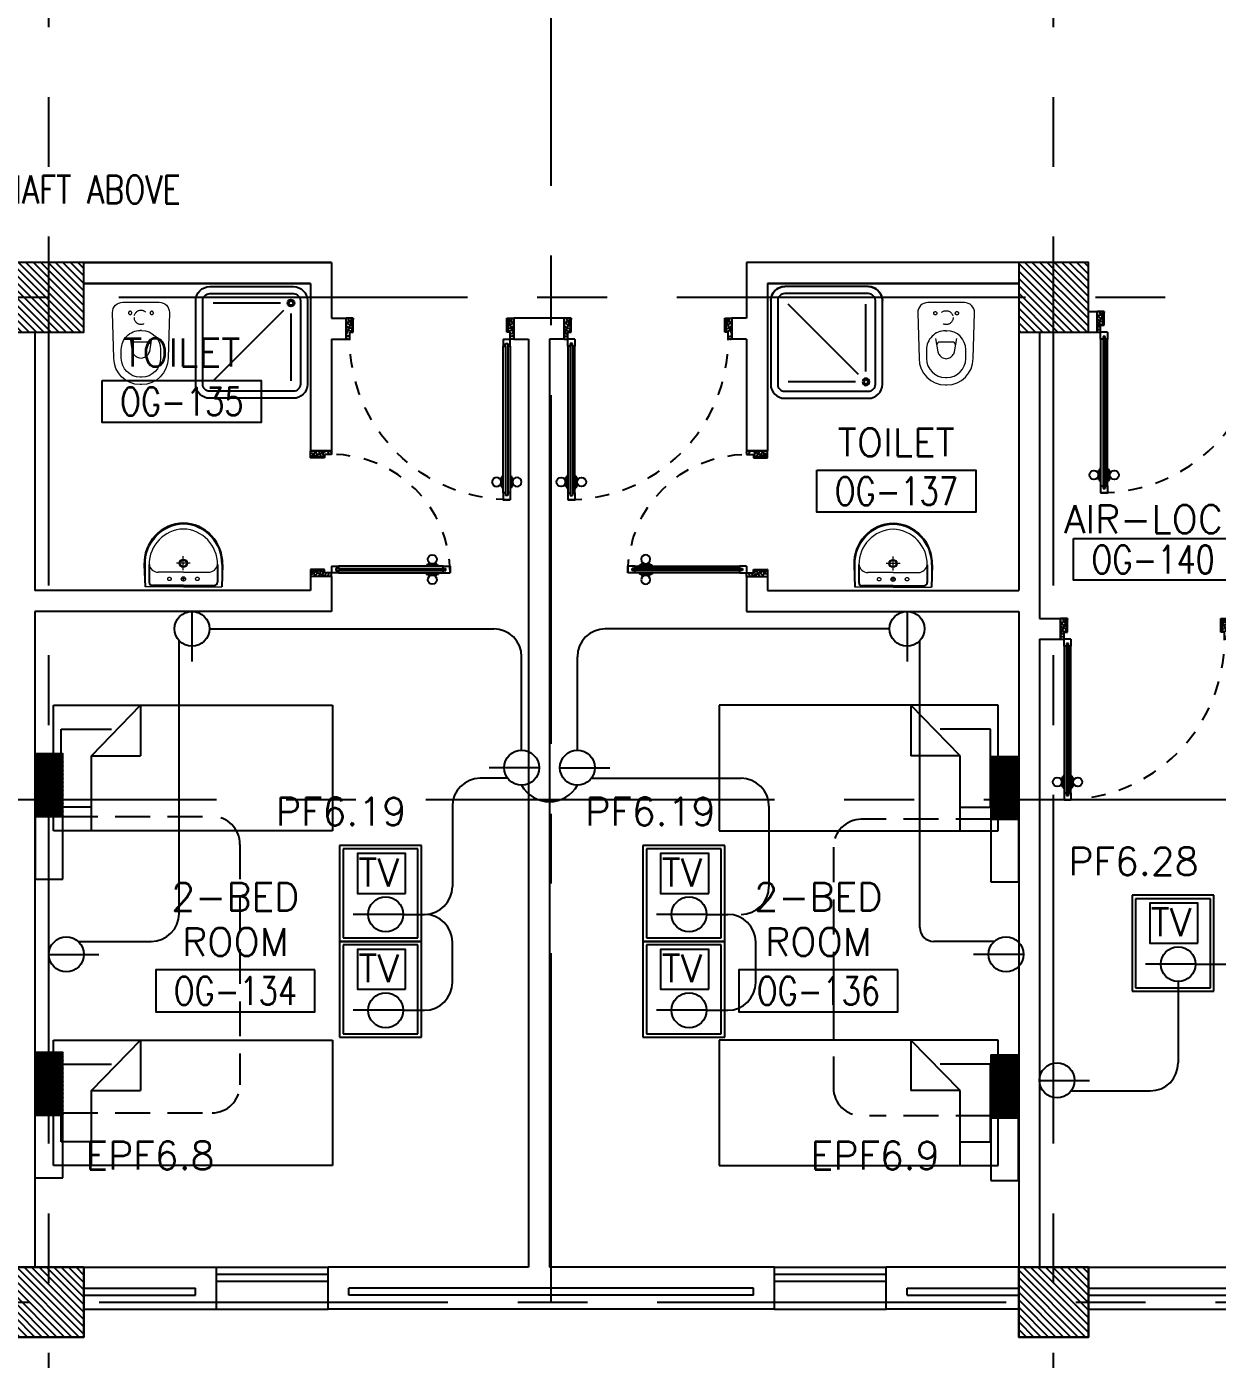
# Model space of a CAD drawing. Extents: x -0.4 to 93.5, y -1.1 to 78.4.
# Drawn here: x 57.67 to 66.21, y 5.34 to 14.89 of the extents above; entities that cross this region are included whole.
import ezdxf
from ezdxf.enums import TextEntityAlignment as Align

# ---------------------------------------------------------------- set-up
doc = ezdxf.new("R2010")
doc.units = 0
doc.header["$MEASUREMENT"] = 0
doc.header["$PDMODE"] = 34
for name, pattern in [('CENTERX2', [4, 2.5, -0.5, 0.5, -0.5]), ('DASHED', [0.75, 0.5, -0.25]), ('HIDDEN', [0.375, 0.25, -0.125]), ('HIDDEN2', [0.1875, 0.125, -0.0625])]:
    doc.linetypes.add(name, pattern=pattern)
doc.layers.get('0').update_dxf_attribs({"color": 11, "linetype": 'CONTINUOUS'})
doc.layers.get('DEFPOINTS').update_dxf_attribs({"color": 11, "linetype": 'CONTINUOUS'})
for name, color, linetype in [('AX-DIM', 11, 'CONTINUOUS'), ('AXES', 11, 'CENTERX2'), ('COL', 11, 'CONTINUOUS'), ('DOOR', 11, 'CONTINUOUS'), ('E-CLINE', 2, 'CONTINUOUS'), ('E-HLINE', 2, 'HIDDEN'), ('E-SOCKETS', 4, 'CONTINUOUS'), ('E-TEXT', 4, 'CONTINUOUS'), ('FIX', 11, 'CONTINUOUS'), ('FUR', 11, 'CONTINUOUS'), ('HAT', 11, 'CONTINUOUS'), ('INSUL', 11, 'CONTINUOUS'), ('RM-BOX', 11, 'CONTINUOUS'), ('RM-NAME', 11, 'CONTINUOUS'), ('RM-NO', 11, 'CONTINUOUS'), ('SHAFT', 11, 'CONTINUOUS'), ('WALL', 11, 'CONTINUOUS'), ('WIN', 11, 'CONTINUOUS')]:
    doc.layers.add(name, color=color, linetype=linetype)
doc.styles.add('ROMANS', font='ROMANS.shx', dxfattribs={"width": 0.6})
doc.dimstyles.new('STANDARD in', dxfattribs={"dimtxt": 0.24, "dimasz": 0.1, "dimexe": 0.07, "dimexo": 0.05, "dimgap": 0.05, "dimtad": 1, "dimdec": 0, "dimlfac": 1000, "dimzin": 0, "dimdsep": 46, "dimtxsty": 'ROMANS', "dimblk": 'ARCHTICK', "dimcen": 0.05, "dimdle": 0.05, "dimclrd": 7, "dimclre": 7, "dimclrt": 2, "dimadec": 0, "dimazin": 0, "dimtfac": 1, "dimtdec": 0, "dimtmove": 2, "dimatfit": 3, "dimldrblk": 'ARCHTICK', "dimfxl": 0, "dimtolj": 1, "dimtzin": 0, "dimarcsym": 0})

# ---------------------------------------------------------------- blocks, each defined once
blk = doc.blocks.new('_ARCHTICK')
at = {"color": 0, "linetype": 'ByBlock', "const_width": 0.15}
blk.add_lwpolyline([(-0.5, -0.5), (0.5, 0.5)], dxfattribs=at)
blk = doc.blocks.new('*D161')
at = {"layer": 'AX-DIM', "color": 7, "lineweight": -2, "ltscale": 0.3}
for p, q in [((92.1324, 5.55), (92.1324, 0.225)), ((91.4824, 5.5), (92.2024, 5.5)), ((49.5374, 0.275), (92.2024, 0.275))]:
    blk.add_line(p, q, dxfattribs=at)
at = {"layer": 'DEFPOINTS', "color": 0, "ltscale": 0.3}
for p in [(91.4324, 5.5), (49.4874, 0.275), (92.1324, 0.275)]:
    blk.add_point(p, dxfattribs=at)
at = {"layer": 'AX-DIM', "color": 7, "lineweight": -2, "ltscale": 0.3, "xscale": 0.1, "yscale": 0.1, "zscale": 0.1}
for p, rotation in [((92.1324, 5.5), 90), ((92.1324, 0.275), 270)]:
    blk.add_blockref('_ARCHTICK', p, dxfattribs=dict(at, rotation=rotation))
at = {"layer": 'AX-DIM', "color": 2, "ltscale": 0.3, "insert": (91.9624, 2.8875), "char_height": 0.24, "attachment_point": 5, "rotation": 90, "style": 'ROMANS'}
blk.add_mtext('\\A1;5225', dxfattribs=at)
blk = doc.blocks.new('*X49')
at = {"color": 0}
for p, q in [((227928.6, 169910.4), (228407.8, 170389.7)), ((227928.6, 169963.5), (228354.8, 170389.7)), ((227928.6, 170016.5), (228301.8, 170389.7)), ((227928.6, 170069.5), (228248.7, 170389.7)), ((227928.6, 170122.6), (228195.7, 170389.7)), ((227928.6, 170175.6), (228142.7, 170389.7)), ((227928.6, 170228.6), (228089.6, 170389.7)), ((227928.6, 170281.7), (228036.6, 170389.7)), ((227928.6, 170334.7), (227983.6, 170389.7)), ((227960.9, 169889.7), (228428.6, 170357.4)), ((228013.9, 169889.7), (228428.6, 170304.4)), ((228066.9, 169889.7), (228428.6, 170251.3)), ((228120, 169889.7), (228428.6, 170198.3)), ((228173, 169889.7), (228428.6, 170145.3)), ((228226, 169889.7), (228428.6, 170092.2)), ((228279.1, 169889.7), (228428.6, 170039.2)), ((228332.1, 169889.7), (228428.6, 169986.2)), ((228385.1, 169889.7), (228428.6, 169933.1))]:
    blk.add_line(p, q, dxfattribs=at)
blk = doc.blocks.new('COL50')
at = {"layer": 'COL'}
blk.add_lwpolyline([(-250, 250), (-250, -250), (250, -250), (250, 250)], close=True, dxfattribs=at)
blk = doc.blocks.new('*X48')
at = {"color": 0}
for p, q in [((227928.6, 177122.9), (228395.4, 177589.7)), ((227928.6, 177176), (228342.3, 177589.7)), ((227928.6, 177229), (228289.3, 177589.7)), ((227928.6, 177282), (228236.3, 177589.7)), ((227928.6, 177335.1), (228183.2, 177589.7)), ((227928.6, 177388.1), (228130.2, 177589.7)), ((227928.6, 177441.1), (228077.2, 177589.7)), ((227928.6, 177494.2), (228024.1, 177589.7)), ((227928.6, 177547.2), (227971.1, 177589.7)), ((227948.4, 177089.7), (228428.6, 177569.9)), ((228001.4, 177089.7), (228428.6, 177516.9)), ((228054.5, 177089.7), (228428.6, 177463.8)), ((228107.5, 177089.7), (228428.6, 177410.8)), ((228160.5, 177089.7), (228428.6, 177357.8)), ((228213.6, 177089.7), (228428.6, 177304.7)), ((228266.6, 177089.7), (228428.6, 177251.7)), ((228319.6, 177089.7), (228428.6, 177198.7)), ((228372.7, 177089.7), (228428.6, 177145.6))]:
    blk.add_line(p, q, dxfattribs=at)
blk = doc.blocks.new('*X50')
at = {"color": 0}
for p, q in [((235128.6, 169898), (235620.3, 170389.7)), ((235128.6, 169951), (235567.3, 170389.7)), ((235128.6, 170004), (235514.3, 170389.7)), ((235128.6, 170057.1), (235461.2, 170389.7)), ((235128.6, 170110.1), (235408.2, 170389.7)), ((235128.6, 170163.1), (235355.2, 170389.7)), ((235128.6, 170216.2), (235302.1, 170389.7)), ((235128.6, 170269.2), (235249.1, 170389.7)), ((235128.6, 170322.2), (235196.1, 170389.7)), ((235128.6, 170375.3), (235143, 170389.7)), ((235173.4, 169889.7), (235628.6, 170344.9)), ((235226.4, 169889.7), (235628.6, 170291.9)), ((235279.4, 169889.7), (235628.6, 170238.9)), ((235332.5, 169889.7), (235628.6, 170185.8)), ((235385.5, 169889.7), (235628.6, 170132.8)), ((235438.5, 169889.7), (235628.6, 170079.8)), ((235491.6, 169889.7), (235628.6, 170026.7)), ((235544.6, 169889.7), (235628.6, 169973.7)), ((235597.6, 169889.7), (235628.6, 169920.7))]:
    blk.add_line(p, q, dxfattribs=at)
blk = doc.blocks.new('*X47')
at = {"color": 0}
for p, q in [((235128.6, 177110.4), (235607.8, 177589.7)), ((235128.6, 177163.5), (235554.8, 177589.7)), ((235128.6, 177216.5), (235501.8, 177589.7)), ((235128.6, 177269.5), (235448.7, 177589.7)), ((235128.6, 177322.6), (235395.7, 177589.7)), ((235128.6, 177375.6), (235342.7, 177589.7)), ((235128.6, 177428.6), (235289.6, 177589.7)), ((235128.6, 177481.7), (235236.6, 177589.7)), ((235128.6, 177534.7), (235183.6, 177589.7)), ((235160.9, 177089.7), (235628.6, 177557.4)), ((235213.9, 177089.7), (235628.6, 177504.4)), ((235266.9, 177089.7), (235628.6, 177451.3)), ((235320, 177089.7), (235628.6, 177398.3)), ((235373, 177089.7), (235628.6, 177345.3)), ((235426, 177089.7), (235628.6, 177292.2)), ((235479.1, 177089.7), (235628.6, 177239.2)), ((235532.1, 177089.7), (235628.6, 177186.2)), ((235585.1, 177089.7), (235628.6, 177133.1))]:
    blk.add_line(p, q, dxfattribs=at)
blk = doc.blocks.new('DOOR100')
at = {"layer": 'DOOR', "color": 0, "linetype": 'ByBlock'}
for p, q in [((-25, 1300), (-75, 1300)), ((-75, 1300), (-25, 1300)), ((-75, 1250), (-75, 1300)), ((-58, 1250), (-75, 1250)), ((-42, 1270), (-58, 1270)), ((-58, 1250), (-58, 1270)), ((-42, 1250), (-42, 1270)), ((-25, 1250), (-42, 1250)), ((-25, 1250), (-25, 1300)), ((-82.2, 1205), (-91.2, 1205)), ((-91.2, 1205), (-91.2, 1140.2)), ((-75, 1217.6), (-82.2, 1217.6)), ((-82.2, 1127.6), (-82.2, 1217.6)), ((-82.2, 1205), (-82.2, 1140.2)), ((-25, 1217.6), (-17.8, 1217.6)), ((-17.8, 1127.6), (-17.8, 1217.6)), ((-17.8, 1205), (-8.8, 1205)), ((-17.8, 1205), (-17.8, 1140.2)), ((-8.8, 1205), (-8.8, 1140.2)), ((-82.2, 1140.2), (-91.2, 1140.2)), ((-75, 1127.6), (-82.2, 1127.6)), ((-25, 1127.6), (-17.8, 1127.6)), ((-17.8, 1140.2), (-8.8, 1140.2)), ((-75, 200), (-58, 200)), ((-75, 150), (-75, 200)), ((-58, 200), (-58, 180)), ((-42, 200), (-25, 200)), ((-42, 180), (-42, 200)), ((-25, 200), (-25, 150)), ((-1200, 0), (-1200, 150)), ((-1200, 150), (-1175, 150)), ((-1200, 150), (-1200, 0)), ((-1175, 150), (-1175, 100)), ((-1175, 100), (-1150, 100)), ((-1150, 100), (-1150, 0)), ((-75, 150), (-25, 150)), ((-58, 180), (-42, 180)), ((-50, 100), (-50, 0)), ((-25, 100), (-50, 100)), ((0, 150), (-25, 150)), ((-25, 150), (-25, 100)), ((0, 150), (0, 0)), ((-1150, 0), (-1200, 0)), ((-50, 0), (0, 0))]:
    blk.add_line(p, q, dxfattribs=at)
at = {"layer": 'DOOR', "linetype": 'ByBlock'}
for p, q in [((-75, 1250), (-75, 200)), ((-58, 200), (-58, 1250)), ((-42, 200), (-42, 1250)), ((-25, 200), (-25, 1250)), ((0, 0), (0, 150))]:
    blk.add_line(p, q, dxfattribs=at)
at = {"layer": 'DOOR', "color": 9, "linetype": 'ByBlock'}
for p, q in [((-1150, 0), (-1200, 113.7)), ((-1150, 0), (-1163.4, 100)), ((-50, 0), (0, 113.7)), ((-50, 0), (-36.6, 100)), ((-1150, 0), (-1200, 40.1)), ((-50, 0), (0, 40.1))]:
    blk.add_line(p, q, dxfattribs=at)
at = {"layer": 'DOOR', "color": 0, "linetype": 'ByBlock'}
for centre in [(-123.5, 1172.6), (23.5, 1172.6)]:
    blk.add_circle(centre, 32.4, dxfattribs=at)
at = {"layer": 'DOOR', "linetype": 'HIDDEN', "ltscale": 0.5}
blk.add_arc((-25, 150), 1150, 89.99998, 180.00006, dxfattribs=at)
at = {"layer": 'DOOR', "color": 9, "linetype": 'ByBlock'}
for centre, radius, start, end in [((-1150, 0), 154.4, 103.71423, 108.89471), ((-1150, 0), 134.4, 100.71998, 111.84015), ((-50, 0), 134.4, 68.15985, 79.28002), ((-50, 0), 114.4, 64.08384, 77.37743), ((-50, 0), 154.4, 71.10529, 76.28577), ((-1150, 0), 94.4, 90, 121.98181), ((-1150, 0), 74.4, 90, 132.22357), ((-1150, 0), 54.4, 90, 156.79262), ((-1150, 0), 34.4, 90, 180), ((-1150, 0), 14.4, 90, 180), ((-50, 0), 94.4, 58.01819, 90), ((-50, 0), 74.4, 47.77643, 90), ((-50, 0), 54.4, 23.20738, 90), ((-50, 0), 34.4, 0, 90), ((-50, 0), 14.4, 0, 90)]:
    blk.add_arc(centre, radius, start, end, dxfattribs=at)
blk = doc.blocks.new('DOOR90')
at = {"layer": 'DOOR', "color": 0, "linetype": 'ByBlock'}
for p, q in [((-150, 0), (-150, -25)), ((-150, 0), (0, 0)), ((0, -50), (0, 0)), ((-1000, -25), (-1000, -75)), ((-1000, -75), (-1000, -25)), ((-950, -25), (-1000, -25)), ((-950, -75), (-1000, -75)), ((-970, -42), (-970, -58)), ((-950, -42), (-970, -42)), ((-950, -58), (-970, -58)), ((-950, -25), (-950, -42)), ((-950, -58), (-950, -75)), ((-917.6, -25), (-917.6, -17.8)), ((-827.6, -17.8), (-917.6, -17.8)), ((-917.6, -75), (-917.6, -82.2)), ((-827.6, -82.2), (-917.6, -82.2)), ((-905, -17.8), (-905, -8.8)), ((-905, -8.8), (-840.2, -8.8)), ((-905, -17.8), (-840.2, -17.8)), ((-905, -82.2), (-905, -91.2)), ((-905, -82.2), (-840.2, -82.2)), ((-905, -91.2), (-840.2, -91.2)), ((-840.2, -17.8), (-840.2, -8.8)), ((-840.2, -82.2), (-840.2, -91.2)), ((-827.6, -25), (-827.6, -17.8)), ((-827.6, -75), (-827.6, -82.2)), ((-200, -42), (-200, -25)), ((-200, -25), (-150, -25)), ((-180, -42), (-200, -42)), ((-200, -75), (-200, -58)), ((-200, -58), (-180, -58)), ((-150, -75), (-200, -75)), ((-180, -58), (-180, -42)), ((-150, -75), (-150, -25)), ((-150, -25), (-100, -25)), ((-100, -25), (-100, -50)), ((-100, -50), (0, -50)), ((-100, -850), (0, -850)), ((-100, -875), (-100, -850)), ((0, -850), (0, -900)), ((-150, -900), (-150, -875)), ((-150, -875), (-100, -875)), ((0, -900), (-150, -900)), ((-150, -900), (0, -900))]:
    blk.add_line(p, q, dxfattribs=at)
at = {"layer": 'DOOR', "color": 9, "linetype": 'ByBlock'}
for p, q in [((0, -50), (-113.7, 0)), ((0, -50), (-40.1, 0)), ((0, -50), (-100, -36.6)), ((0, -850), (-113.7, -900)), ((0, -850), (-100, -863.4)), ((0, -850), (-40.1, -900))]:
    blk.add_line(p, q, dxfattribs=at)
at = {"layer": 'DOOR', "linetype": 'ByBlock'}
for p, q in [((-200, -25), (-950, -25)), ((-200, -42), (-950, -42)), ((-200, -58), (-950, -58)), ((-950, -75), (-200, -75))]:
    blk.add_line(p, q, dxfattribs=at)
at = {"layer": 'DOOR', "color": 0, "linetype": 'ByBlock'}
for centre in [(-872.6, 23.5), (-872.6, -123.5)]:
    blk.add_circle(centre, 32.4, dxfattribs=at)
at = {"layer": 'DOOR', "color": 9, "linetype": 'ByBlock'}
for centre, radius, start, end in [((0, -50), 154.4, 161.10529, 166.28577), ((0, -50), 134.4, 158.15985, 169.28002), ((0, -50), 94.4, 148.01819, 180), ((0, -50), 74.4, 137.77643, 180), ((0, -50), 114.4, 154.08384, 167.37743), ((0, -50), 54.4, 113.20738, 180), ((0, -50), 34.4, 90, 180), ((0, -50), 14.4, 90, 180), ((0, -850), 94.4, 180, 211.98181), ((0, -850), 74.4, 180, 222.22357), ((0, -850), 54.4, 180, 246.79262), ((0, -850), 34.4, 180, 270), ((0, -850), 14.4, 180, 270), ((0, -850), 154.4, 193.71423, 198.89471), ((0, -850), 134.4, 190.71998, 201.84015)]:
    blk.add_arc(centre, radius, start, end, dxfattribs=at)
at = {"layer": 'DOOR', "linetype": 'HIDDEN', "ltscale": 0.5}
blk.add_arc((-150, -25), 850, 180, 270, dxfattribs=at)
blk = doc.blocks.new('RM1')
at = {"layer": 'RM-BOX'}
blk.add_lwpolyline([(569.9, -200), (-569.9, -200), (-569.9, -500), (569.9, -500)], close=True, dxfattribs=at)
at = {"layer": 'RM-NAME', "style": 'ROMANS'}
for tag, p in [('ROOMNAME1', (0, 323.8)), ('ROOMNAME2', (0, 0))]:
    blk.add_attdef(tag, text='', height=200, dxfattribs=at).set_placement(p, align=Align.MIDDLE)
at = {"layer": 'RM-NO', "style": 'ROMANS', "width": 0.8}
blk.add_attdef('ROOMNO', text='', height=200, dxfattribs=at).set_placement((0, -350), align=Align.MIDDLE)
blk = doc.blocks.new('LAV1')
at = {"layer": 'FIX', "linetype": 'ByBlock', "ltscale": 0.3}
for p, q in [((-280, 210), (-275, 50)), ((-245, 210), (-245, 85)), ((245, 210), (245, 85)), ((280, 210), (275, 50)), ((0, 60), (-220.2, 60)), ((0, 60), (220.2, 60))]:
    blk.add_line(p, q, dxfattribs=at)
at = {"layer": 'FIX', "linetype": 'Continuous', "lineweight": 20}
for p, q in [((-275, 210), (-275, 50)), ((275, 210), (275, 50)), ((0, 155), (-181.4, 155)), ((0, 155), (181.4, 155)), ((0, 50), (-275, 50)), ((0, 50), (-252.5, 50)), ((0, 50), (252.5, 50)), ((0, 50), (275, 50))]:
    blk.add_line(p, q, dxfattribs=at)
at = {"layer": 'FIX', "linetype": 'DASHED', "lineweight": 20, "ltscale": 0.05}
for p, q in [((49.5, 220), (-50.5, 220)), ((-0.5, 170), (-0.5, 270)), ((-0.5, 170), (-0.5, 270))]:
    blk.add_line(p, q, dxfattribs=at)
at = {"layer": 'FIX', "lineweight": 20}
for p, q in [((15.6, 107.5), (-15.5, 107.5)), ((0, 92), (0, 123))]:
    blk.add_line(p, q, dxfattribs=at)
for centre, radius in [((-0.5, 220), 29.5), ((-0.5, 220), 22.5), ((0, 107.5), 15.5)]:
    blk.add_circle(centre, radius, dxfattribs=at)
at = {"layer": 'FIX', "linetype": 'HIDDEN', "lineweight": 20, "ltscale": 0.05}
for centre in [(-100, 107.5), (100, 107.5)]:
    blk.add_circle(centre, 12.4, dxfattribs=at)
at = {"layer": 'FIX', "linetype": 'ByBlock', "ltscale": 0.3}
for centre, radius, start, end in [((6.9, 220), 287, 91.37765, 182.00641), ((-6.9, 220), 287, 357.99359, 88.62235), ((-220.1, 84.9), 24.9, 179.70214, 269.94861), ((220.1, 84.9), 24.9, 270.05139, 0.29786)]:
    blk.add_arc(centre, radius, start, end, dxfattribs=at)
at = {"layer": 'FIX', "linetype": 'Continuous', "lineweight": 20}
for centre, radius, start, end in [((8.4, 216.7), 283.4, 91.6988, 181.35097), ((-8.4, 216.7), 283.4, 358.64903, 88.3012), ((7.6, 212.5), 252.7, 91.73281, 180.48842), ((-7.6, 212.5), 252.7, 359.51158, 88.26719), ((-179.2, 221.8), 66.9, 190.20056, 268.07863), ((179.2, 221.8), 66.9, 271.92137, 349.79944)]:
    blk.add_arc(centre, radius, start, end, dxfattribs=at)
blk = doc.blocks.new('WC1')
at = {"layer": 'FIX', "lineweight": 20}
for p, q in [((-210, 203.8), (-538, 193.8)), ((-475, 140.8), (-538, 140.8)), ((-727, 4.8), (-727, -4.8)), ((-674, 4.8), (-674, -4.8)), ((-533.7, 24.2), (-539.5, 0)), ((-539.5, 0), (-533.7, -24.2)), ((-394.8, 75.7), (-490.4, 60.1)), ((-339, 4.8), (-339, -4.8)), ((-490.4, -60.1), (-394.8, -75.7)), ((-538, -140.8), (-475, -140.8)), ((-538, -193.8), (-210, -203.8))]:
    blk.add_line(p, q, dxfattribs=at)
at = {"layer": 'FIX', "linetype": 'Continuous', "lineweight": 20}
blk.add_line((-420.1, -47.3), (-420.4, 44.6), dxfattribs=at)
at = {"layer": 'FIX', "lineweight": 20}
blk.add_lwpolyline([(-213.2, -203.8), (-210, -203.8, 0.414214), (-137, -130.8), (-137, 0), (-137, 130.8, 0.414214), (-210, 203.8)], format="xyb", dxfattribs=at)
at = {"layer": 'FIX', "linetype": 'HIDDEN2', "lineweight": 20, "ltscale": 0.3}
blk.add_circle((-245, 0), 49.8, dxfattribs=at)
at = {"layer": 'FIX', "linetype": 'HIDDEN', "lineweight": 20, "ltscale": 0.05}
for centre in [(-213.2, 77.5), (-213.2, -77.5)]:
    blk.add_circle(centre, 11.6, dxfattribs=at)
at = {"layer": 'FIX', "lineweight": 20}
for centre, radius, start, end in [((-538, 4.8), 189, 90, 180), ((-538, 4.8), 136, 90, 180), ((-475, 4.8), 136, 360, 90), ((-473, -6.9), 68.2, 128.92417, 152.84682), ((-464.4, -17.6), 82, 108.49595, 128.92417), ((-538, -4.8), 189, 180, 270), ((-538, -4.8), 136, 180, 270), ((-473, 6.9), 68.2, 207.15318, 231.07583), ((-464.4, 17.6), 82, 231.07583, 251.50405), ((-475, -4.8), 136, 270, 0)]:
    blk.add_arc(centre, radius, start, end, dxfattribs=at)
at = {"layer": 'FIX', "linetype": 'Continuous', "lineweight": 20}
for centre, start, end in [((-442.7, 45.5), 357.66621, 91.61215), ((-442.4, -45.6), 268.38785, 2.33379)]:
    blk.add_arc(centre, 22.3, start, end, dxfattribs=at)
blk = doc.blocks.new('SHR1')
at = {"layer": 'FIX'}
for p, q in [((-195.7, 195.7), (-700, 700)), ((-142.7, 217.7), (-142.7, 700)), ((-217.7, 142.7), (-700, 142.7))]:
    blk.add_line(p, q, dxfattribs=at)
for points in [[(-825, 125), (-825, 725, -0.414214), (-725, 825), (-125, 825, -0.414214), (-25, 725), (-25, 125, -0.414214), (-125, 25), (-725, 25, -0.414214)], [(-775, 125), (-775, 725, -0.414214), (-725, 775), (-125, 775, -0.414214), (-75, 725), (-75, 125, -0.414214), (-125, 75), (-725, 75, -0.414214)]]:
    blk.add_lwpolyline(points, format="xyb", close=True, dxfattribs=at)
for radius in [25, 15]:
    blk.add_circle((-142.7, 142.7), radius, dxfattribs=at)
blk = doc.blocks.new('BHU')
at = {"color": 8}
for p, q in [((0, -310.7), (145.4, 1.1)), ((0, -340.2), (159.2, 1.1)), ((0, -369.8), (173, 1.1)), ((0, -399.4), (186.8, 1.1)), ((0, -281.1), (131.6, 1.1)), ((0, -251.5), (117.8, 1.1)), ((0, -14.9), (7.5, 1.1)), ((0, -44.5), (21.3, 1.1)), ((0, -74), (35.1, 1.1)), ((0, -103.6), (48.8, 1.1)), ((0, -133.2), (62.6, 1.1)), ((0, -162.8), (76.4, 1.1)), ((0, -192.3), (90.2, 1.1)), ((0, -221.9), (104, 1.1)), ((0, -429), (199.4, -1.4)), ((4, -450), (199.4, -31)), ((17.8, -450), (199.4, -60.6)), ((31.6, -450), (199.4, -90.2)), ((45.4, -450), (199.4, -119.8)), ((59.2, -450), (199.4, -149.3)), ((72.9, -450), (199.4, -178.9)), ((86.7, -450), (199.4, -208.5)), ((100.5, -450), (199.4, -238.1)), ((114.3, -450), (199.4, -267.6)), ((128.1, -450), (199.4, -297.2)), ((141.9, -450), (199.4, -326.8)), ((155.7, -450), (199.4, -356.4)), ((169.5, -450), (199.4, -386)), ((183.3, -450), (199.4, -415.5)), ((197.1, -450), (199.4, -445.1))]:
    blk.add_line(p, q, dxfattribs=at)
at = {"layer": 'E-SOCKETS'}
for p, q in [((0, 450), (199.4, 450)), ((0, -450), (0, 450)), ((199.4, 450), (199.4, -450))]:
    blk.add_line(p, q, dxfattribs=at)
at = {"layer": 'E-SOCKETS', "color": 4}
for p, q in [((0, 1.1), (199.4, 1.1)), ((0, -450), (199.4, -450))]:
    blk.add_line(p, q, dxfattribs=at)

msp = doc.modelspace()

# ---------------------------------------------------------------- linework, layer by layer
at = {"layer": 'AXES'}
for p, q in [((57.8324, -1.1143), (57.8324, 77.6984)), ((65.0324, -1.1143), (65.0324, 77.6984)), ((61.4324, 5.75), (61.4324, 64.57)), ((92.8324, 12.95), (40.7424, 12.95)), ((83.0324, 9.35), (40.7424, 9.35)), ((22.1924, 5.75), (92.8324, 5.75))]:
    msp.add_line(p, q, dxfattribs=at)
at = {"layer": 'COL'}
for points in [[(58.0824, 6), (58.0824, 5.5), (57.5824, 5.5), (57.5824, 6)], [(65.2824, 6), (65.2824, 5.5), (64.7824, 5.5), (64.7824, 6)]]:
    msp.add_lwpolyline(points, close=True, dxfattribs=at)
at = {"layer": 'E-CLINE', "color": 4, "linetype": 'ByBlock'}
for p, q in [((58.9824, 10.575), (61.0199, 10.575)), ((63.8574, 10.575), (61.8199, 10.575)), ((58.7656, 8.5348), (58.7656, 10.4901)), ((64.0741, 8.4348), (64.0741, 10.4901)), ((61.2199, 9.7048), (61.2199, 10.375)), ((61.6199, 9.7048), (61.6199, 10.375)), ((61.1203, 9.5042), (60.9237, 9.5042)), ((61.7194, 9.5042), (62.7926, 9.5042)), ((60.7237, 9.3042), (60.7237, 8.7288)), ((62.9926, 9.3042), (62.9926, 8.7288)), ((60.3711, 8.5288), (60.5237, 8.5288)), ((62.5448, 8.5288), (62.6975, 8.5288)), ((58.0413, 8.3348), (58.5656, 8.3348)), ((60.7237, 8.0414), (60.7237, 8.3288)), ((62.8975, 8.0414), (62.8975, 8.3288)), ((64.6076, 8.3348), (64.1741, 8.3348)), ((66.0506, 8.1717), (66.6906, 8.1717)), ((65.9256, 8.0467), (65.9256, 7.4637)), ((60.3711, 7.8414), (60.5237, 7.8414)), ((62.5448, 7.8414), (62.6975, 7.8414)), ((65.1569, 7.2637), (65.7256, 7.2637))]:
    msp.add_line(p, q, dxfattribs=at)
for centre, radius, start, end in [((61.0199, 10.375), 0.2, 0, 90), ((61.8199, 10.375), 0.2, 90, 180), ((60.9237, 9.3042), 0.2, 90, 180), ((61.4199, 9.5648), 0.2283, 208.81151, 331.18849), ((62.7926, 9.3042), 0.2, 0, 90), ((60.5237, 8.7288), 0.2, 270, 0), ((62.7926, 8.7288), 0.2, 270, 0), ((58.5656, 8.5348), 0.2, 270, 0), ((60.5237, 8.3288), 0.2, 0, 90), ((62.6975, 8.3288), 0.2, 0, 90), ((64.1741, 8.4348), 0.1, 180, 270), ((60.5237, 8.0414), 0.2, 270, 0), ((62.6975, 8.0414), 0.2, 270, 0), ((65.7256, 7.4637), 0.2, 270, 0)]:
    msp.add_arc(centre, radius, start, end, dxfattribs=at)
at = {"layer": 'E-HLINE', "color": 4}
for p, q in [((57.9324, 9.2305), (59.0015, 9.2305)), ((64.583, 9.2099), (63.6547, 9.2099)), ((59.2015, 9.0305), (59.2015, 7.3065)), ((63.4547, 9.0099), (63.4547, 7.286)), ((57.9331, 7.1065), (59.0015, 7.1065)), ((64.5823, 7.086), (63.7133, 7.086))]:
    msp.add_line(p, q, dxfattribs=at)
for centre, start, end in [((59.0015, 9.0305), 0, 90), ((63.6547, 9.0099), 90, 180), ((59.0015, 7.3065), 270, 0), ((63.6547, 7.286), 180, 270)]:
    msp.add_arc(centre, 0.2, start, end, dxfattribs=at)
at = {"layer": 'E-SOCKETS'}
for p, q in [((58.8574, 10.7), (58.8574, 10.3417)), ((63.9824, 10.7), (63.9824, 10.3417)), ((61.3449, 9.5798), (60.9865, 9.5798)), ((61.4949, 9.5798), (61.8532, 9.5798)), ((60.5018, 9.0225), (59.9159, 9.0225)), ((59.9159, 9.0225), (59.9159, 8.3352)), ((60.5018, 8.3352), (60.5018, 9.0225)), ((62.6756, 9.0225), (62.0897, 9.0225)), ((62.0897, 9.0225), (62.0897, 8.3352)), ((62.6756, 8.3352), (62.6756, 9.0225)), ((66.1813, 8.6655), (65.5954, 8.6655)), ((65.5954, 8.6655), (65.5954, 7.9781)), ((66.1813, 7.9781), (66.1813, 8.6655)), ((60.3711, 8.5288), (60.0128, 8.5288)), ((62.5448, 8.5288), (62.1865, 8.5288)), ((59.9159, 8.3352), (60.5018, 8.3352)), ((60.5018, 8.3352), (59.9159, 8.3352)), ((59.9159, 8.3352), (59.9159, 7.6478)), ((60.5018, 7.6478), (60.5018, 8.3352)), ((62.0897, 8.3352), (62.6756, 8.3352)), ((62.6756, 8.3352), (62.0897, 8.3352)), ((62.0897, 8.3352), (62.0897, 7.6478)), ((62.6756, 7.6478), (62.6756, 8.3352)), ((57.8324, 8.2422), (58.1907, 8.2422)), ((64.8166, 8.2422), (64.4583, 8.2422)), ((66.0506, 8.1717), (65.6922, 8.1717)), ((65.5954, 7.9781), (66.1813, 7.9781)), ((60.3711, 7.8414), (60.0128, 7.8414)), ((62.5448, 7.8414), (62.1865, 7.8414)), ((59.9159, 7.6478), (60.5018, 7.6478)), ((62.0897, 7.6478), (62.6756, 7.6478)), ((64.9324, 7.3393), (65.2907, 7.3393))]:
    msp.add_line(p, q, dxfattribs=at)
at = {"layer": 'E-SOCKETS', "color": 8}
for p, q in [((60.4768, 8.9975), (59.9409, 8.9975)), ((59.9409, 8.9975), (59.9409, 8.3602)), ((60.4768, 8.3602), (60.4768, 8.9975)), ((62.6506, 8.9975), (62.1147, 8.9975)), ((62.1147, 8.9975), (62.1147, 8.3602)), ((62.6506, 8.3602), (62.6506, 8.9975)), ((66.1563, 8.6405), (65.6204, 8.6405)), ((65.6204, 8.6405), (65.6204, 8.0031)), ((66.1563, 8.0031), (66.1563, 8.6405)), ((59.9409, 8.3602), (60.4768, 8.3602)), ((60.4768, 8.3102), (59.9409, 8.3102)), ((59.9409, 8.3102), (59.9409, 7.6728)), ((60.4768, 7.6728), (60.4768, 8.3102)), ((62.1147, 8.3602), (62.6506, 8.3602)), ((62.6506, 8.3102), (62.1147, 8.3102)), ((62.1147, 8.3102), (62.1147, 7.6728)), ((62.6506, 7.6728), (62.6506, 8.3102)), ((65.6204, 8.0031), (66.1563, 8.0031)), ((59.9409, 7.6728), (60.4768, 7.6728)), ((62.1147, 7.6728), (62.6506, 7.6728))]:
    msp.add_line(p, q, dxfattribs=at)
at = {"layer": 'E-SOCKETS'}
for points in [[(60.3878, 8.6792), (60.3878, 8.9653), (60.0427, 8.9653), (60.0427, 8.6792)], [(62.5615, 8.6792), (62.5615, 8.9653), (62.2165, 8.9653), (62.2165, 8.6792)], [(66.0673, 8.3222), (66.0673, 8.6082), (65.7222, 8.6082), (65.7222, 8.3222)], [(60.3878, 7.9919), (60.3878, 8.2779), (60.0427, 8.2779), (60.0427, 7.9919)], [(62.5615, 7.9919), (62.5615, 8.2779), (62.2165, 8.2779), (62.2165, 7.9919)]]:
    msp.add_lwpolyline(points, close=True, dxfattribs=at)
for centre in [(58.8574, 10.575), (63.9824, 10.575), (61.2199, 9.5798), (61.6199, 9.5798), (60.2461, 8.5288), (62.4198, 8.5288), (57.9574, 8.2422), (64.6916, 8.2422), (65.9256, 8.1717), (60.2461, 7.8414), (62.4198, 7.8414), (65.0574, 7.3393)]:
    msp.add_circle(centre, 0.125, dxfattribs=at)
at = {"layer": 'FIX'}
msp.add_line((63.7054, 13.027), (63.1054, 13.027), dxfattribs=at)
at = {"layer": 'FIX', "extrusion": (0, 0, -1)}
for centre, major_axis, start_param, end_param in [((63.1054, 12.927), (0.0707, 0.0707), 3.926991, 5.497787), ((63.7054, 12.927), (-0.0707, 0.0707), 0.785398, 2.356194)]:
    msp.add_ellipse(centre, major_axis=major_axis, ratio=1, start_param=start_param, end_param=end_param, dxfattribs=at)
at = {"layer": 'FUR'}
for p, q in [((57.8647, 10.0269), (59.8647, 10.0269)), ((57.8647, 9.1269), (57.8647, 10.0269)), ((58.1363, 9.6657), (58.4897, 10.0269)), ((58.4897, 10.0269), (58.4897, 9.6657)), ((59.8647, 10.0269), (59.8647, 9.1269)), ((64.6348, 10.0269), (62.6348, 10.0269)), ((62.6348, 10.0269), (62.6348, 9.1269)), ((64.0097, 10.0269), (64.0097, 9.6657)), ((64.3631, 9.6657), (64.0097, 10.0269)), ((64.6348, 9.1269), (64.6348, 10.0269)), ((57.9201, 9.8547), (58.2798, 9.8547)), ((57.9201, 9.2968), (57.9201, 9.8547)), ((64.5793, 9.8547), (64.2196, 9.8547)), ((64.5793, 9.2968), (64.5793, 9.8547)), ((58.1363, 9.6657), (58.4897, 9.6657)), ((58.1363, 9.1269), (58.1363, 9.6657)), ((64.3631, 9.6657), (64.0097, 9.6657)), ((64.3631, 9.1269), (64.3631, 9.6657)), ((58.1363, 9.2968), (57.9201, 9.2968)), ((64.3631, 9.2968), (64.5793, 9.2968)), ((59.8647, 9.1269), (57.8647, 9.1269)), ((62.6348, 9.1269), (64.6348, 9.1269)), ((57.8647, 7.628), (59.8647, 7.628)), ((57.8647, 6.728), (57.8647, 7.628)), ((58.1363, 7.2669), (58.4897, 7.628)), ((58.4897, 7.628), (58.4897, 7.2669)), ((59.8647, 7.628), (59.8647, 6.728)), ((64.6348, 7.628), (62.6348, 7.628)), ((62.6348, 7.628), (62.6348, 6.728)), ((64.0097, 7.628), (64.0097, 7.2669)), ((64.3631, 7.2669), (64.0097, 7.628)), ((64.6348, 6.728), (64.6348, 7.628)), ((57.9201, 7.4559), (58.2798, 7.4559)), ((57.9201, 6.8979), (57.9201, 7.4559)), ((64.5793, 7.4559), (64.2196, 7.4559)), ((64.5793, 6.8979), (64.5793, 7.4559)), ((58.1363, 7.2669), (58.4897, 7.2669)), ((58.1363, 6.728), (58.1363, 7.2669)), ((64.3631, 7.2669), (64.0097, 7.2669)), ((64.3631, 6.728), (64.3631, 7.2669)), ((58.1363, 6.8979), (57.9201, 6.8979)), ((64.3631, 6.8979), (64.5793, 6.8979)), ((59.8647, 6.728), (57.8647, 6.728)), ((62.6348, 6.728), (64.6348, 6.728))]:
    msp.add_line(p, q, dxfattribs=at)
at = {"layer": 'INSUL'}
for p, q in [((58.0824, 5.85), (58.8824, 5.85)), ((58.8824, 5.8), (58.8824, 5.85)), ((62.8824, 5.85), (59.9824, 5.85)), ((59.9824, 5.8), (59.9824, 5.85)), ((62.8824, 5.8), (62.8824, 5.85)), ((63.9824, 5.85), (64.7824, 5.85)), ((63.9824, 5.8), (63.9824, 5.85)), ((65.2824, 5.85), (66.2824, 5.85)), ((58.0824, 5.8), (58.8824, 5.8)), ((62.8824, 5.8), (59.9824, 5.8)), ((63.9824, 5.8), (64.7824, 5.8)), ((65.2824, 5.8), (66.2824, 5.8))]:
    msp.add_line(p, q, dxfattribs=at)
at = {"layer": 'RM-NAME'}
for p, q in [((59.9636, 12.8), (59.9636, 12.65)), ((61.1636, 12.8), (61.1636, 12.65)), ((61.5261, 12.8), (61.5261, 12.65)), ((62.7261, 12.8), (62.7261, 12.65)), ((65.3449, 12.85), (65.3449, 12.7)), ((65.0824, 10.65), (65.0824, 10.5))]:
    msp.add_line(p, q, dxfattribs=at)
at = {"layer": 'WALL', "linetype": 'ByBlock'}
for p, q in [((58.0824, 13.2), (59.8574, 13.2)), ((59.8574, 13.2), (58.0824, 13.2)), ((64.7824, 13.2), (62.8324, 13.2)), ((58.0824, 13.05), (59.7074, 13.05)), ((59.7074, 13.05), (58.0824, 13.05)), ((64.7824, 13.05), (62.9824, 13.05)), ((62.9824, 13.05), (64.7824, 13.05)), ((59.8574, 12.8), (59.9636, 12.8)), ((61.5261, 12.8), (61.1636, 12.8)), ((62.8324, 12.8), (62.7261, 12.8)), ((65.2824, 12.85), (65.3449, 12.85)), ((59.8574, 12.65), (59.9636, 12.65)), ((61.1636, 12.65), (61.2699, 12.65)), ((61.5261, 12.65), (61.4199, 12.65)), ((62.8324, 12.65), (62.7261, 12.65)), ((65.2824, 12.7), (65.3449, 12.7)), ((64.9324, 10.65), (65.0824, 10.65)), ((64.9324, 10.5), (65.0824, 10.5))]:
    msp.add_line(p, q, dxfattribs=at)
at = {"layer": 'WALL'}
for p, q in [((59.8574, 13.2), (59.8574, 12.8)), ((62.8324, 13.2), (62.8324, 12.8)), ((59.7074, 13.05), (59.7074, 11.85)), ((62.9824, 13.05), (62.9824, 11.85)), ((57.7324, 12.7), (57.7324, 10.85)), ((59.8574, 12.65), (59.8574, 11.85)), ((61.2699, 12.65), (61.2699, 6)), ((61.4199, 12.65), (61.4199, 6)), ((62.8324, 12.65), (62.8324, 11.85)), ((64.7824, 12.7), (64.7824, 10.85)), ((64.9324, 12.7), (64.9324, 10.65)), ((59.8574, 11.85), (59.7074, 11.85)), ((62.8324, 11.85), (62.9824, 11.85)), ((59.8574, 10.95), (59.7074, 10.95)), ((59.7074, 10.95), (59.7074, 10.85)), ((59.8574, 10.95), (59.8574, 10.7)), ((62.8324, 10.95), (62.9824, 10.95)), ((62.8324, 10.95), (62.8324, 10.7)), ((62.9824, 10.95), (62.9824, 10.85)), ((59.7074, 10.85), (57.7324, 10.85)), ((62.9824, 10.85), (64.7824, 10.85)), ((59.8574, 10.7), (57.7324, 10.7)), ((57.7324, 10.7), (57.7324, 6)), ((62.8324, 10.7), (64.7824, 10.7)), ((64.7824, 10.7), (64.7824, 6)), ((64.9324, 10.5), (64.9324, 6)), ((58.0824, 6), (59.0324, 6)), ((59.0324, 5.7), (59.0324, 6)), ((59.8324, 5.7), (59.8324, 6)), ((61.2699, 6), (59.8324, 6)), ((63.0324, 6), (61.4199, 6)), ((63.0324, 5.7), (63.0324, 6)), ((63.8324, 5.7), (63.8324, 6)), ((64.7824, 6), (63.8324, 6)), ((65.2824, 6), (66.4324, 6)), ((58.0824, 5.7), (59.0324, 5.7)), ((63.0324, 5.7), (59.8324, 5.7)), ((64.7824, 5.7), (63.8324, 5.7)), ((65.2824, 5.7), (66.4324, 5.7))]:
    msp.add_line(p, q, dxfattribs=at)
at = {"layer": 'WALL', "linetype": 'ByBlock', "ltscale": 0.3}
for points in [[(57.5824, 12.7), (58.0824, 12.7), (58.0824, 13.2), (57.5824, 13.2)], [(64.7824, 12.7), (65.2824, 12.7), (65.2824, 13.2), (64.7824, 13.2)], [(57.5824, 5.5), (58.0824, 5.5), (58.0824, 6), (57.5824, 6)], [(64.7824, 5.5), (65.2824, 5.5), (65.2824, 6), (64.7824, 6)]]:
    msp.add_lwpolyline(points, close=True, dxfattribs=at)
at = {"layer": 'WIN'}
for p, q in [((59.0324, 6), (59.8324, 6)), ((59.0324, 5.95), (59.8324, 5.95)), ((63.0324, 6), (63.8324, 6)), ((63.0324, 5.95), (63.8324, 5.95)), ((59.0324, 5.9), (59.8324, 5.9)), ((63.0324, 5.9), (63.8324, 5.9)), ((59.0324, 5.7), (59.8324, 5.7)), ((63.0324, 5.7), (63.8324, 5.7))]:
    msp.add_line(p, q, dxfattribs=at)

# ---------------------------------------------------------------- block references
at = {"layer": 'COL', "xscale": 0.001, "yscale": 0.001, "zscale": 0.001, "rotation": 180}
for p in [(57.8324, 12.95), (65.0324, 12.95)]:
    msp.add_blockref('COL50', p, dxfattribs=at)
at = {"layer": 'DOOR', "color": 0, "linetype": 'ByBlock', "yscale": 0.001, "zscale": 0.001, "rotation": 180}
for name, p, xscale in [('DOOR100', (61.1636, 12.8), -0.001), ('DOOR100', (61.5261, 12.8), 0.001), ('DOOR100', (65.3449, 12.85), 0.001), ('DOOR90', (59.7074, 10.95), 0.001), ('DOOR90', (62.9824, 10.95), -0.001), ('DOOR100', (65.0824, 10.65), 0.001)]:
    msp.add_blockref(name, p, dxfattribs=dict(at, xscale=xscale))
at = {"layer": 'E-CLINE', "color": 4, "xscale": -0.0009999999892897904, "yscale": 0.0009999999892897904, "zscale": 0.001, "rotation": 180}
for p in [(57.733, 9.2316), (64.583, 9.2111), (57.7324, 7.0916), (64.5823, 7.0711)]:
    msp.add_blockref('BHU', p, dxfattribs=at)
at = {"layer": 'FIX', "yscale": 0.001, "zscale": 0.001}
for name, p, xscale, rotation in [('SHR1', (59.7094, 13.052), 0.001, 90), ('SHR1', (63.8304, 12.202), -0.001, 90), ('WC1', (58.4919, 13.052), -0.001, 270), ('WC1', (64.2624, 13.05), 0.001, 90)]:
    msp.add_blockref(name, p, dxfattribs=dict(at, xscale=xscale, rotation=rotation))
at = {"layer": 'FIX', "linetype": 'ByBlock', "ltscale": 0.3, "xscale": 0.001, "yscale": 0.001, "zscale": 0.001}
for p in [(58.7959, 10.825), (63.8824, 10.823)]:
    msp.add_blockref('LAV1', p, dxfattribs=at)
at = {"layer": 'HAT', "xscale": -0.001, "yscale": 0.001, "zscale": 0.001, "rotation": 180}
for name in ['*X49', '*X50', '*X48', '*X47']:
    msp.add_blockref(name, (-170.3462, 183.0897), dxfattribs=at)
at = {"layer": 'RM-NAME'}
ref = msp.add_blockref('RM1', (58.7838, 12.5544), dxfattribs=dict(at, xscale=-0.001, yscale=0.001, zscale=0.001))
ref.add_attrib('ROOMNO', 'OG-135', dxfattribs={"layer": 'RM-NO', "height": 0.2, "style": 'ROMANS', "width": 0.8}).set_placement((58.7838, 12.2044), align=Align.MIDDLE)
ref.add_attrib('ROOMNAME2', 'TOILET', dxfattribs={"height": 0.2, "style": 'ROMANS'}).set_placement((58.7838, 12.5544), align=Align.MIDDLE)
ref = msp.add_blockref('RM1', (63.905, 11.9112), dxfattribs=dict(at, xscale=-0.001, yscale=0.001, zscale=0.001))
ref.add_attrib('ROOMNO', 'OG-137', dxfattribs={"layer": 'RM-NO', "height": 0.2, "style": 'ROMANS', "width": 0.8}).set_placement((63.905, 11.5612), align=Align.MIDDLE)
ref.add_attrib('ROOMNAME2', 'TOILET', dxfattribs={"height": 0.2, "style": 'ROMANS'}).set_placement((63.905, 11.9112), align=Align.MIDDLE)
ref = msp.add_blockref('RM1', (65.7459, 11.4225), dxfattribs=dict(at, xscale=-0.001, yscale=0.001, zscale=0.001))
ref.add_attrib('ROOMNO', 'OG-140', dxfattribs={"layer": 'RM-NO', "height": 0.2, "style": 'ROMANS', "width": 0.8}).set_placement((65.7459, 11.0725), align=Align.MIDDLE)
ref.add_attrib('ROOMNAME2', 'AIR-LOCK', dxfattribs={"height": 0.2, "style": 'ROMANS'}).set_placement((65.7667, 11.3601), align=Align.MIDDLE)
at = {"layer": 'RM-NAME', "xscale": 0.001, "yscale": 0.001, "zscale": 0.001}
for p, values in [((59.1677, 8.331), {'ROOMNO': 'OG-134', 'ROOMNAME2': 'ROOM', 'ROOMNAME1': '2-BED'}), ((63.3465, 8.331), {'ROOMNO': 'OG-136', 'ROOMNAME2': 'ROOM', 'ROOMNAME1': '2-BED'})]:
    msp.add_blockref('RM1', p, dxfattribs=at).add_auto_attribs(values)

# ---------------------------------------------------------------- texts
at = {"layer": 'E-SOCKETS', "style": 'ROMANS'}
for p in [(60.0489, 8.7292), (62.2227, 8.7292), (65.7284, 8.3722), (60.0489, 8.0418), (62.2227, 8.0418)]:
    msp.add_text('TV', height=0.2, dxfattribs=at).set_placement(p)
at = {"layer": 'E-TEXT', "color": 4, "style": 'ROMANS'}
for s, p in [(' PF6.19', (59.3214, 9.1657)), (' PF6.19', (61.5386, 9.1657)), (' PF6.28', (65.0009, 8.8087)), (' EPF6.8', (57.9558, 6.7016)), (' EPF6.9', (63.1534, 6.7016))]:
    msp.add_text(s, height=0.2, dxfattribs=at).set_placement(p)
at = {"layer": 'SHAFT', "color": 4, "style": 'ROMANS', "width": 0.8}
msp.add_text('SHAFT ABOVE', height=0.2, dxfattribs=at).set_placement((58.0631, 13.7233), align=Align.MIDDLE)

# ---------------------------------------------------------------- dimensions: what is measured, and where the dimension line sits
at = {"layer": 'AX-DIM'}
dim = msp.add_linear_dim(base=(92.1324, 0.275), p1=(91.4324, 5.5), p2=(49.4874, 0.275), angle=270, dimstyle='STANDARD in', dxfattribs=at)
dim.commit()
dim.dimension.update_dxf_attribs({"geometry": '*D161', "text_midpoint": (91.9624, 2.8875)})

doc.saveas('drawing.dxf')
